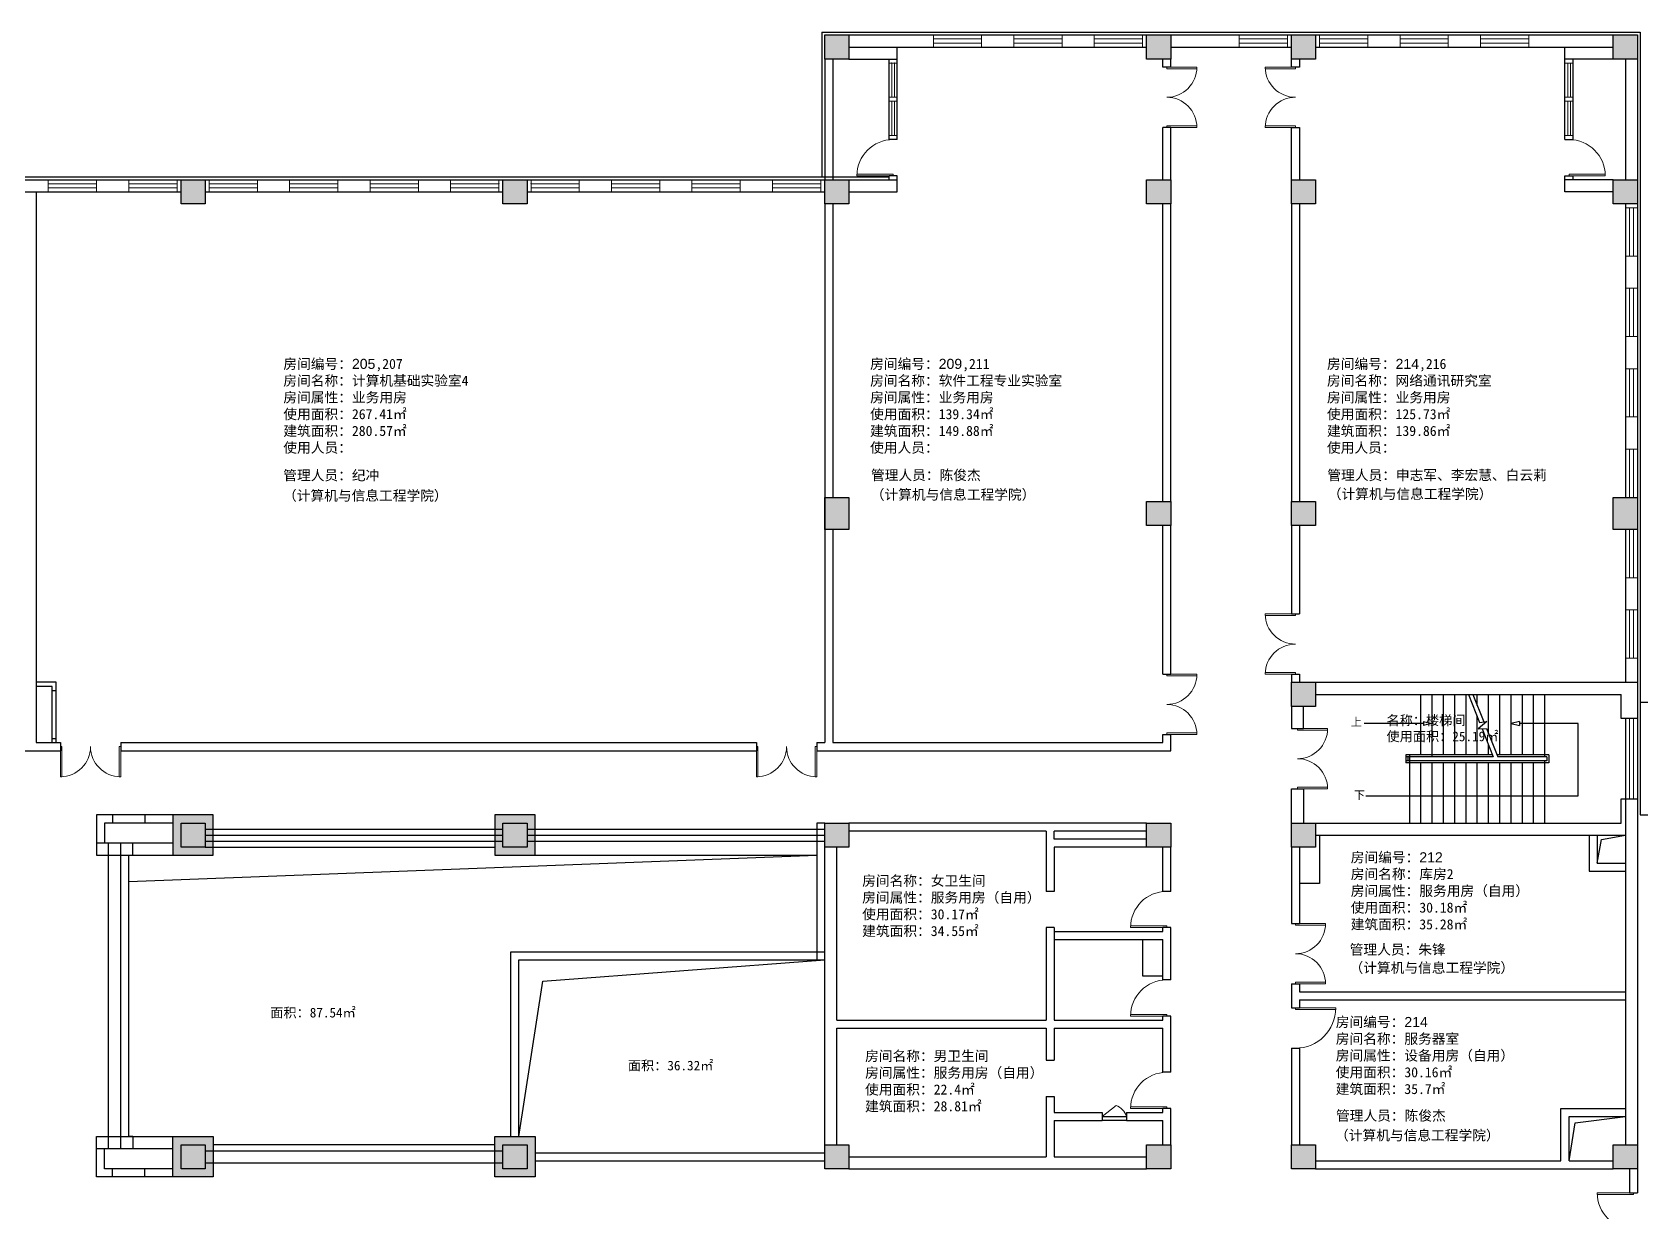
# Model space of a CAD drawing. Header units: millimetres. Extents: x -1373492 to -1246082, y 965766 to 1020355.
# Drawn here: x -1351497 to -1311512, y 983329 to 1012669 of the extents above; entities that cross this region are included whole.
import ezdxf

# ---------------------------------------------------------------- set-up
doc = ezdxf.new("R2010")
doc.units = ezdxf.units.MM
doc.header["$LTSCALE"] = 1000
doc.linetypes.add('CONTINOUS', pattern=[0])
for name, color, linetype in [('填充', 7, 'Continuous'), ('柱子', 5, 'Continuous'), ('管理人员', 2, 'Continuous')]:
    doc.layers.add(name, color=color, linetype=linetype)
for name, color, linetype, lineweight in [('墙线', 30, 'Continuous', 30), ('文字', 7, 'Continuous', 30), ('窗户', 131, 'Continuous', 15), ('门线', 154, 'CONTINOUS', 15)]:
    doc.layers.add(name, color=color, linetype=linetype, lineweight=lineweight)
doc.styles.get("Standard").update_dxf_attribs({"font": 'arial.ttf'})

msp = doc.modelspace()

# ---------------------------------------------------------------- hatches: boundary and pattern name
at = {"layer": '填充'}
h = msp.add_hatch(color=256, dxfattribs=at)
h.dxf.hatch_style = 1
h.paths.add_polyline_path([(-1331197, 1012599), (-1331797, 1012599), (-1331797, 1011999), (-1331197, 1011999)])
h = msp.add_hatch(color=256, dxfattribs=at)
h.dxf.hatch_style = 1
h.paths.add_polyline_path([(-1323197, 1012599), (-1323797, 1012599), (-1323797, 1011999), (-1323197, 1011999)])
h = msp.add_hatch(color=256, dxfattribs=at)
h.dxf.hatch_style = 1
h.paths.add_polyline_path([(-1319597, 1012599), (-1320197, 1012599), (-1320197, 1011999), (-1319597, 1011999)])
h = msp.add_hatch(color=256, dxfattribs=at)
h.dxf.hatch_style = 1
h.paths.add_polyline_path([(-1311597, 1012599), (-1312197, 1012599), (-1312197, 1011999), (-1311597, 1011999)])
h = msp.add_hatch(color=256, dxfattribs=at)
h.dxf.hatch_style = 1
h.paths.add_polyline_path([(-1347197, 1008999), (-1347797, 1008999), (-1347797, 1008399), (-1347197, 1008399)])
h = msp.add_hatch(color=256, dxfattribs=at)
h.dxf.hatch_style = 1
h.paths.add_polyline_path([(-1339197, 1008999), (-1339797, 1008999), (-1339797, 1008399), (-1339197, 1008399)])
h = msp.add_hatch(color=256, dxfattribs=at)
h.dxf.hatch_style = 1
h.paths.add_polyline_path([(-1331197, 1008999), (-1331797, 1008999), (-1331797, 1008399), (-1331197, 1008399)])
h = msp.add_hatch(color=256, dxfattribs=at)
h.dxf.hatch_style = 1
h.paths.add_polyline_path([(-1323197, 1008999), (-1323797, 1008999), (-1323797, 1008399), (-1323197, 1008399)])
h = msp.add_hatch(color=256, dxfattribs=at)
h.dxf.hatch_style = 1
h.paths.add_polyline_path([(-1319597, 1008999), (-1320197, 1008999), (-1320197, 1008399), (-1319597, 1008399)])
h = msp.add_hatch(color=256, dxfattribs=at)
h.dxf.hatch_style = 1
h.paths.add_polyline_path([(-1311597, 1008999), (-1312197, 1008999), (-1312197, 1008399), (-1311597, 1008399)])
h = msp.add_hatch(color=256, dxfattribs=at)
h.dxf.hatch_style = 1
h.paths.add_polyline_path([(-1331197, 1001099), (-1331797, 1001099), (-1331797, 1000299), (-1331197, 1000299)])
h = msp.add_hatch(color=256, dxfattribs=at)
h.dxf.hatch_style = 1
h.paths.add_polyline_path([(-1323197, 1000999), (-1323797, 1000999), (-1323797, 1000399), (-1323197, 1000399)])
h = msp.add_hatch(color=256, dxfattribs=at)
h.dxf.hatch_style = 1
h.paths.add_polyline_path([(-1319597, 1000999), (-1320197, 1000999), (-1320197, 1000399), (-1319597, 1000399)])
h = msp.add_hatch(color=256, dxfattribs=at)
h.dxf.hatch_style = 1
h.paths.add_polyline_path([(-1311597, 1001099), (-1312197, 1001099), (-1312197, 1000299), (-1311597, 1000299)])
h = msp.add_hatch(color=256, dxfattribs=at)
h.dxf.hatch_style = 1
h.paths.add_polyline_path([(-1319597, 996499), (-1320197, 996499), (-1320197, 995899), (-1319597, 995899)])
h = msp.add_hatch(color=256, dxfattribs=at)
h.dxf.hatch_style = 1
h.paths.add_polyline_path([(-1346997, 993199), (-1347997, 993199), (-1347997, 992199), (-1346997, 992199)])
h.paths.add_polyline_path([(-1347197, 992999), (-1347197, 992399), (-1347797, 992399), (-1347797, 992999)], flags=16)
h = msp.add_hatch(color=256, dxfattribs=at)
h.dxf.hatch_style = 1
h.paths.add_polyline_path([(-1347197, 992999), (-1347797, 992999), (-1347797, 992399), (-1347197, 992399)])
h = msp.add_hatch(color=256, dxfattribs=at)
h.dxf.hatch_style = 1
h.paths.add_polyline_path([(-1338997, 993199), (-1339997, 993199), (-1339997, 992199), (-1338997, 992199)])
h.paths.add_polyline_path([(-1339197, 992999), (-1339197, 992399), (-1339797, 992399), (-1339797, 992999)], flags=16)
h = msp.add_hatch(color=256, dxfattribs=at)
h.dxf.hatch_style = 1
h.paths.add_polyline_path([(-1339197, 992999), (-1339797, 992999), (-1339797, 992399), (-1339197, 992399)])
h = msp.add_hatch(color=256, dxfattribs=at)
h.dxf.hatch_style = 1
h.paths.add_polyline_path([(-1331197, 992999), (-1331797, 992999), (-1331797, 992399), (-1331197, 992399)])
h = msp.add_hatch(color=256, dxfattribs=at)
h.dxf.hatch_style = 1
h.paths.add_polyline_path([(-1323197, 992999), (-1323797, 992999), (-1323797, 992399), (-1323197, 992399)])
h = msp.add_hatch(color=256, dxfattribs=at)
h.dxf.hatch_style = 1
h.paths.add_polyline_path([(-1319597, 992999), (-1320197, 992999), (-1320197, 992399), (-1319597, 992399)])
h = msp.add_hatch(color=256, dxfattribs=at)
h.dxf.hatch_style = 1
h.paths.add_polyline_path([(-1346997, 985199), (-1347997, 985199), (-1347997, 984199), (-1346997, 984199)])
h.paths.add_polyline_path([(-1347197, 984999), (-1347197, 984399), (-1347797, 984399), (-1347797, 984999)], flags=16)
h = msp.add_hatch(color=256, dxfattribs=at)
h.dxf.hatch_style = 1
h.paths.add_polyline_path([(-1347197, 984999), (-1347797, 984999), (-1347797, 984399), (-1347197, 984399)])
h = msp.add_hatch(color=256, dxfattribs=at)
h.dxf.hatch_style = 1
h.paths.add_polyline_path([(-1338997, 985199), (-1339997, 985199), (-1339997, 984199), (-1338997, 984199)])
h.paths.add_polyline_path([(-1339797, 984399), (-1339797, 984999), (-1339197, 984999), (-1339197, 984399)], flags=16)
h = msp.add_hatch(color=256, dxfattribs=at)
h.dxf.hatch_style = 1
h.paths.add_polyline_path([(-1339197, 984999), (-1339797, 984999), (-1339797, 984399), (-1339197, 984399)])
h = msp.add_hatch(color=256, dxfattribs=at)
h.dxf.hatch_style = 1
h.paths.add_polyline_path([(-1331197, 984999), (-1331797, 984999), (-1331797, 984399), (-1331197, 984399)])
h = msp.add_hatch(color=256, dxfattribs=at)
h.dxf.hatch_style = 1
h.paths.add_polyline_path([(-1323197, 984999), (-1323797, 984999), (-1323797, 984399), (-1323197, 984399)])
h = msp.add_hatch(color=256, dxfattribs=at)
h.dxf.hatch_style = 1
h.paths.add_polyline_path([(-1319597, 984999), (-1320197, 984999), (-1320197, 984399), (-1319597, 984399)])
h = msp.add_hatch(color=256, dxfattribs=at)
h.dxf.hatch_style = 1
h.paths.add_polyline_path([(-1311597, 984999), (-1312197, 984999), (-1312197, 984399), (-1311597, 984399)])

# ---------------------------------------------------------------- linework, layer by layer
at = {"layer": '墙线'}
for p, q in [((-1331867, 1012669), (-1311527, 1012669)), ((-1331867, 1012669), (-1331867, 1009069)), ((-1331197, 1012599), (-1311597, 1012599)), ((-1311597, 1012599), (-1311597, 983799)), ((-1311527, 1012669), (-1311527, 993199)), ((-1331197, 1012299), (-1323797, 1012299)), ((-1329997, 1009999), (-1329997, 1012299)), ((-1323197, 1012299), (-1320197, 1012299)), ((-1319597, 1012299), (-1312197, 1012299)), ((-1313397, 1009999), (-1313397, 1012299)), ((-1331797, 1011999), (-1331797, 1008999)), ((-1331597, 1011999), (-1331597, 1008999)), ((-1331197, 1011999), (-1329997, 1011999)), ((-1330197, 1009999), (-1330197, 1011999)), ((-1323397, 1011799), (-1323397, 1011999)), ((-1323197, 1011799), (-1323397, 1011799)), ((-1323197, 1011799), (-1323197, 1011999)), ((-1320197, 1011799), (-1320197, 1011999)), ((-1319997, 1011799), (-1320197, 1011799)), ((-1319997, 1011999), (-1319997, 1011799)), ((-1312197, 1011999), (-1313397, 1011999)), ((-1313197, 1009999), (-1313197, 1011999)), ((-1311897, 1011999), (-1311897, 1008999)), ((-1311897, 1011999), (-1311897, 1008999)), ((-1323397, 1008999), (-1323397, 1010299)), ((-1323197, 1010299), (-1323397, 1010299)), ((-1323197, 1008999), (-1323197, 1010299)), ((-1320197, 1008999), (-1320197, 1010299)), ((-1320197, 1010299), (-1319997, 1010299)), ((-1319997, 1010299), (-1319997, 1008999)), ((-1329997, 1009999), (-1330197, 1009999)), ((-1313397, 1009999), (-1313197, 1009999)), ((-1371867, 1009069), (-1330197, 1009069)), ((-1371797, 1008999), (-1331797, 1008999)), ((-1331197, 1008999), (-1329997, 1008999)), ((-1330197, 1008999), (-1330197, 1009099)), ((-1329997, 1009099), (-1330197, 1009099)), ((-1329997, 1008699), (-1329997, 1009099)), ((-1313397, 1008699), (-1313397, 1009099)), ((-1313397, 1009099), (-1313197, 1009099)), ((-1312197, 1008999), (-1313397, 1008999)), ((-1313197, 1008999), (-1313197, 1009099)), ((-1355197, 1008699), (-1347797, 1008699)), ((-1351397, 1008699), (-1351397, 994999)), ((-1347197, 1008699), (-1339797, 1008699)), ((-1339197, 1008699), (-1331797, 1008699)), ((-1331197, 1008699), (-1329997, 1008699)), ((-1312197, 1008699), (-1313397, 1008699)), ((-1331797, 1008399), (-1331797, 994999)), ((-1331597, 1008399), (-1331597, 1001099)), ((-1323397, 1000999), (-1323397, 1008399)), ((-1323197, 1000999), (-1323197, 1008399)), ((-1320197, 1008399), (-1320197, 1000999)), ((-1319997, 1008399), (-1319997, 1000999)), ((-1311897, 1008399), (-1311897, 1001099)), ((-1311897, 1008399), (-1311897, 1001099)), ((-1331597, 1000299), (-1331597, 994999)), ((-1323397, 996699), (-1323397, 1000399)), ((-1323197, 996699), (-1323197, 1000399)), ((-1320197, 1000399), (-1320197, 998199)), ((-1319997, 1000399), (-1319997, 998199)), ((-1311897, 1000299), (-1311897, 996499)), ((-1311897, 1000299), (-1311897, 996499)), ((-1320197, 998199), (-1319997, 998199)), ((-1350897, 996499), (-1351397, 996499)), ((-1350897, 994999), (-1350897, 996499)), ((-1323397, 996699), (-1323197, 996699)), ((-1320197, 996699), (-1319997, 996699)), ((-1320197, 996699), (-1320197, 996499)), ((-1319997, 996699), (-1319997, 996499)), ((-1319597, 996499), (-1311597, 996499)), ((-1350997, 996399), (-1351397, 996399)), ((-1350997, 994999), (-1350997, 996399)), ((-1350997, 996299), (-1350897, 996299)), ((-1319597, 996199), (-1311997, 996199)), ((-1316977, 994699), (-1316977, 996199)), ((-1316697, 994699), (-1316697, 996199)), ((-1316697, 994649), (-1316697, 996199)), ((-1316417, 994699), (-1316417, 996199)), ((-1316137, 994699), (-1316137, 996199)), ((-1315857, 994699), (-1315857, 996199)), ((-1315857, 994699), (-1315857, 996199)), ((-1315797, 996199), (-1315518, 995498)), ((-1315687, 996199), (-1315414, 995513)), ((-1315577, 995922), (-1315577, 996199)), ((-1315297, 995219), (-1315297, 996199)), ((-1315017, 994699), (-1315017, 996199)), ((-1315017, 994699), (-1315017, 996199)), ((-1314737, 994699), (-1314737, 996199)), ((-1314457, 994699), (-1314457, 996199)), ((-1314177, 994699), (-1314177, 996199)), ((-1313897, 994649), (-1313897, 996199)), ((-1311997, 995599), (-1311997, 996199)), ((-1320197, 995899), (-1320197, 995349)), ((-1319897, 995349), (-1319897, 995899)), ((-1315577, 994699), (-1315577, 995646)), ((-1309597, 995999), (-1311527, 995999)), ((-1320197, 995349), (-1319897, 995349)), ((-1316913, 995477), (-1318390, 995477)), ((-1316913, 995527), (-1316913, 995427)), ((-1316913, 995527), (-1316705, 995477)), ((-1316705, 995477), (-1316913, 995427)), ((-1315339, 995524), (-1315553, 995339)), ((-1315553, 995339), (-1315350, 995353)), ((-1315518, 995498), (-1315339, 995524)), ((-1315457, 995346), (-1315180, 994649)), ((-1315350, 995353), (-1315070, 994649)), ((-1314530, 995527), (-1314738, 995477)), ((-1314738, 995477), (-1314530, 995427)), ((-1314530, 995527), (-1314530, 995427)), ((-1313073, 995477), (-1314530, 995477)), ((-1314530, 995477), (-1314530, 995427)), ((-1313073, 993674), (-1313073, 995477)), ((-1311597, 995599), (-1311997, 995599)), ((-1311897, 995599), (-1311897, 984999)), ((-1351397, 994999), (-1350797, 994999)), ((-1350997, 995099), (-1350897, 995099)), ((-1350797, 994999), (-1350797, 994799)), ((-1349297, 994999), (-1349297, 994799)), ((-1349297, 994999), (-1333497, 994999)), ((-1333497, 994999), (-1333497, 994799)), ((-1331997, 994999), (-1331797, 994999)), ((-1331997, 994999), (-1331997, 994799)), ((-1331597, 994999), (-1323397, 994999)), ((-1323397, 994999), (-1323397, 995199)), ((-1323397, 995199), (-1323197, 995199)), ((-1323197, 994799), (-1323197, 995199)), ((-1315297, 994699), (-1315297, 994943)), ((-1352197, 994799), (-1350797, 994799)), ((-1349297, 994799), (-1333497, 994799)), ((-1331997, 994799), (-1323197, 994799)), ((-1317357, 994699), (-1317357, 994499)), ((-1315200, 994699), (-1317357, 994699)), ((-1317257, 994649), (-1317357, 994649)), ((-1315180, 994649), (-1317357, 994649)), ((-1313847, 994549), (-1317357, 994549)), ((-1313797, 994499), (-1317357, 994499)), ((-1317307, 994649), (-1317307, 994549)), ((-1317257, 992999), (-1317257, 994699)), ((-1316977, 992999), (-1316977, 994499)), ((-1316697, 992999), (-1316697, 994499)), ((-1316697, 992999), (-1316697, 994499)), ((-1316417, 992999), (-1316417, 994499)), ((-1316137, 992999), (-1316137, 994499)), ((-1315857, 992999), (-1315857, 994499)), ((-1315857, 992999), (-1315857, 994499)), ((-1315577, 992999), (-1315577, 994499)), ((-1315297, 992999), (-1315297, 994499)), ((-1313797, 994699), (-1315090, 994699)), ((-1313847, 994649), (-1315070, 994649)), ((-1315017, 992999), (-1315017, 994499)), ((-1315017, 992999), (-1315017, 994499)), ((-1314737, 992999), (-1314737, 994499)), ((-1314457, 992999), (-1314457, 994499)), ((-1314177, 992999), (-1314177, 994499)), ((-1313897, 992999), (-1313897, 994549)), ((-1313847, 994649), (-1313847, 994549)), ((-1313797, 994699), (-1313797, 994499)), ((-1320197, 992999), (-1320197, 993849)), ((-1320197, 993849), (-1319897, 993849)), ((-1319897, 993849), (-1319897, 992999)), ((-1318347, 993674), (-1313073, 993674)), ((-1311997, 992999), (-1311997, 993599)), ((-1311997, 993599), (-1311597, 993599)), ((-1347997, 993199), (-1349897, 993199)), ((-1349897, 993199), (-1349897, 992199)), ((-1347997, 992999), (-1349697, 992999)), ((-1349697, 992999), (-1349697, 992500)), ((-1349497, 993199), (-1349497, 992999)), ((-1348697, 993199), (-1348697, 992999)), ((-1347197, 992849), (-1339797, 992849)), ((-1339197, 992849), (-1331797, 992849)), ((-1331797, 992999), (-1331997, 992999)), ((-1331997, 992999), (-1331997, 989599)), ((-1323797, 992999), (-1331197, 992999)), ((-1319597, 992999), (-1311997, 992999)), ((-1311527, 993199), (-1309597, 993199)), ((-1347997, 992500), (-1349897, 992500)), ((-1349597, 984899), (-1349597, 992500)), ((-1349297, 984899), (-1349297, 992500)), ((-1348997, 992199), (-1348997, 992500)), ((-1347197, 992699), (-1339797, 992699)), ((-1347197, 992549), (-1339797, 992549)), ((-1339197, 992699), (-1331797, 992699)), ((-1339197, 992549), (-1331797, 992549)), ((-1326297, 992799), (-1331197, 992799)), ((-1326297, 992799), (-1326297, 991299)), ((-1323797, 992799), (-1326097, 992799)), ((-1326097, 992599), (-1326097, 992799)), ((-1323797, 992599), (-1326097, 992599)), ((-1319597, 992699), (-1311897, 992699)), ((-1319497, 992699), (-1319497, 991499)), ((-1312797, 992699), (-1312797, 991799)), ((-1312597, 992699), (-1312597, 991999)), ((-1312597, 991999), (-1312491, 992589)), ((-1312491, 992589), (-1311897, 992699)), ((-1311897, 992699), (-1311897, 984999)), ((-1349897, 992199), (-1347997, 992199)), ((-1349097, 985199), (-1349097, 992199)), ((-1349097, 991543), (-1331997, 992199)), ((-1347197, 992399), (-1339997, 992399)), ((-1338997, 992199), (-1331997, 992199)), ((-1331797, 984999), (-1331797, 992399)), ((-1331497, 988099), (-1331497, 992399)), ((-1331497, 988099), (-1331497, 992399)), ((-1323797, 992399), (-1326097, 992399)), ((-1326097, 992399), (-1326097, 991299)), ((-1323397, 991299), (-1323397, 992399)), ((-1323197, 991299), (-1323197, 992399)), ((-1320197, 992399), (-1320197, 990499)), ((-1319997, 992399), (-1319997, 990499)), ((-1312797, 991799), (-1311897, 991799)), ((-1312597, 991999), (-1311897, 991999)), ((-1349097, 985199), (-1349097, 991543)), ((-1349097, 985199), (-1349097, 991535)), ((-1326097, 991299), (-1326297, 991299)), ((-1323197, 991299), (-1323397, 991299)), ((-1319497, 991499), (-1319997, 991499)), ((-1320197, 990499), (-1319997, 990499)), ((-1326097, 990399), (-1326297, 990399)), ((-1326297, 990399), (-1326297, 988099)), ((-1326097, 990399), (-1326097, 988099)), ((-1326097, 990299), (-1323397, 990299)), ((-1326097, 990099), (-1323397, 990099)), ((-1323897, 990099), (-1323897, 989199)), ((-1323197, 990399), (-1323397, 990399)), ((-1323397, 990299), (-1323397, 990399)), ((-1323397, 989099), (-1323397, 990099)), ((-1323197, 989099), (-1323197, 990399)), ((-1339597, 985199), (-1339597, 989799)), ((-1339597, 989799), (-1331797, 989799)), ((-1339397, 985199), (-1339397, 989599)), ((-1339397, 989599), (-1331797, 989599)), ((-1338803, 989063), (-1331797, 989599)), ((-1339397, 985199), (-1338803, 989063)), ((-1323897, 989199), (-1323397, 989199)), ((-1323197, 989099), (-1323397, 989099)), ((-1320197, 988999), (-1319997, 988999)), ((-1320197, 988999), (-1320197, 988399)), ((-1319997, 988999), (-1319997, 988799)), ((-1319997, 988799), (-1311897, 988799)), ((-1319997, 988599), (-1311897, 988599)), ((-1319997, 988599), (-1319997, 988399)), ((-1331497, 988099), (-1326297, 988099)), ((-1326097, 988099), (-1323397, 988099)), ((-1323397, 988099), (-1323397, 988199)), ((-1323197, 988199), (-1323397, 988199)), ((-1323197, 986799), (-1323197, 988199)), ((-1320197, 988399), (-1319997, 988399)), ((-1331497, 984999), (-1331497, 987899)), ((-1331497, 987899), (-1326297, 987899)), ((-1331497, 984999), (-1331497, 987899)), ((-1326297, 987899), (-1326297, 987099)), ((-1326097, 987899), (-1323397, 987899)), ((-1326097, 987899), (-1326097, 987099)), ((-1323397, 986799), (-1323397, 987899)), ((-1320197, 987399), (-1319997, 987399)), ((-1320197, 987399), (-1320197, 984999)), ((-1319997, 987399), (-1319997, 984999)), ((-1326297, 987099), (-1326097, 987099)), ((-1323197, 986799), (-1323397, 986799)), ((-1326297, 986199), (-1326097, 986199)), ((-1326297, 986199), (-1326297, 984699)), ((-1326097, 986199), (-1326097, 985799)), ((-1326097, 985799), (-1324897, 985799)), ((-1324897, 985799), (-1324897, 985599)), ((-1324897, 985699), (-1324297, 985699)), ((-1324297, 985799), (-1324297, 985599)), ((-1324297, 985799), (-1323397, 985799)), ((-1323197, 985899), (-1323397, 985899)), ((-1323397, 985799), (-1323397, 985899)), ((-1323197, 984999), (-1323197, 985899)), ((-1313497, 985899), (-1311897, 985899)), ((-1313497, 984599), (-1313497, 985899)), ((-1313297, 984599), (-1313297, 985699)), ((-1313297, 985699), (-1311897, 985699)), ((-1313148, 985545), (-1311897, 985699)), ((-1326097, 985599), (-1324897, 985599)), ((-1326097, 985599), (-1326097, 984699)), ((-1324297, 985599), (-1324897, 985599)), ((-1324297, 985599), (-1323397, 985599)), ((-1323397, 984999), (-1323397, 985599)), ((-1313297, 984599), (-1313148, 985545)), ((-1349897, 984199), (-1349897, 985199)), ((-1349897, 985199), (-1347997, 985199)), ((-1347997, 984899), (-1349897, 984899)), ((-1349697, 984399), (-1349697, 984899)), ((-1348997, 985199), (-1349097, 985199)), ((-1348997, 985199), (-1348997, 984899)), ((-1347197, 984849), (-1339797, 984849)), ((-1339997, 984999), (-1346997, 984999)), ((-1347197, 984549), (-1339797, 984549)), ((-1338997, 984799), (-1331797, 984799)), ((-1338997, 984599), (-1331797, 984599)), ((-1331197, 984699), (-1326297, 984699)), ((-1326097, 984699), (-1323797, 984699)), ((-1319597, 984599), (-1313497, 984599)), ((-1313297, 984599), (-1312197, 984599)), ((-1347997, 984199), (-1349897, 984199)), ((-1347997, 984399), (-1349697, 984399)), ((-1349497, 984199), (-1349497, 984399)), ((-1348697, 984199), (-1348697, 984399)), ((-1331197, 984399), (-1323797, 984399)), ((-1319597, 984399), (-1312197, 984399)), ((-1311797, 984399), (-1311797, 983799)), ((-1311797, 983799), (-1311597, 983799)), ((-1311797, 983799), (-1311597, 983799))]:
    msp.add_line(p, q, dxfattribs=at)
at = {"layer": '柱子'}
for p, q in [((-1331797, 1012599), (-1331197, 1012599)), ((-1331797, 1011999), (-1331797, 1012599)), ((-1331197, 1012599), (-1331197, 1011999)), ((-1323797, 1011999), (-1323797, 1012599)), ((-1323797, 1012599), (-1323197, 1012599)), ((-1323197, 1012599), (-1323197, 1011999)), ((-1320197, 1012599), (-1319597, 1012599)), ((-1320197, 1011999), (-1320197, 1012599)), ((-1319597, 1012599), (-1319597, 1011999)), ((-1312197, 1012599), (-1311597, 1012599)), ((-1312197, 1011999), (-1312197, 1012599)), ((-1311597, 1012599), (-1311597, 1011999)), ((-1331197, 1011999), (-1331797, 1011999)), ((-1323197, 1011999), (-1323797, 1011999)), ((-1319597, 1011999), (-1320197, 1011999)), ((-1311597, 1011999), (-1312197, 1011999)), ((-1347897, 1008999), (-1347897, 1008999)), ((-1347797, 1008399), (-1347797, 1008999)), ((-1347797, 1008999), (-1347197, 1008999)), ((-1347197, 1008999), (-1347197, 1008399)), ((-1339797, 1008999), (-1339197, 1008999)), ((-1339797, 1008399), (-1339797, 1008999)), ((-1339197, 1008999), (-1339197, 1008399)), ((-1331797, 1008999), (-1331197, 1008999)), ((-1331797, 1008399), (-1331797, 1008999)), ((-1331197, 1008999), (-1331197, 1008399)), ((-1323797, 1008399), (-1323797, 1008999)), ((-1323797, 1008999), (-1323197, 1008999)), ((-1323197, 1008999), (-1323197, 1008399)), ((-1320197, 1008999), (-1319597, 1008999)), ((-1320197, 1008399), (-1320197, 1008999)), ((-1319597, 1008999), (-1319597, 1008399)), ((-1312197, 1008999), (-1311597, 1008999)), ((-1312197, 1008399), (-1312197, 1008999)), ((-1311597, 1008999), (-1311597, 1008399)), ((-1347197, 1008399), (-1347797, 1008399)), ((-1339197, 1008399), (-1339797, 1008399)), ((-1331197, 1008399), (-1331797, 1008399)), ((-1323197, 1008399), (-1323797, 1008399)), ((-1319597, 1008399), (-1320197, 1008399)), ((-1311597, 1008399), (-1312197, 1008399)), ((-1331797, 1000299), (-1331797, 1001099)), ((-1331797, 1001099), (-1331197, 1001099)), ((-1331197, 1001099), (-1331197, 1000299)), ((-1323797, 1000999), (-1323197, 1000999)), ((-1323797, 1000399), (-1323797, 1000999)), ((-1323197, 1000999), (-1323197, 1000399)), ((-1320197, 1000999), (-1319597, 1000999)), ((-1320197, 1000399), (-1320197, 1000999)), ((-1319597, 1000999), (-1319597, 1000399)), ((-1312197, 1000299), (-1312197, 1001099)), ((-1312197, 1001099), (-1311597, 1001099)), ((-1311597, 1001099), (-1311597, 1000299)), ((-1331197, 1000299), (-1331797, 1000299)), ((-1323197, 1000399), (-1323797, 1000399)), ((-1319597, 1000399), (-1320197, 1000399)), ((-1311597, 1000299), (-1312197, 1000299)), ((-1320197, 996499), (-1319597, 996499)), ((-1320197, 995899), (-1320197, 996499)), ((-1319597, 996499), (-1319597, 995899)), ((-1319597, 995899), (-1320197, 995899)), ((-1346997, 993199), (-1347997, 993199)), ((-1347997, 993199), (-1347997, 992199)), ((-1347797, 992999), (-1347197, 992999)), ((-1347797, 992399), (-1347797, 992999)), ((-1347197, 992999), (-1347197, 992399)), ((-1346997, 992199), (-1346997, 993199)), ((-1338997, 993199), (-1339997, 993199)), ((-1339997, 993199), (-1339997, 992199)), ((-1339797, 992999), (-1339197, 992999)), ((-1339797, 992399), (-1339797, 992999)), ((-1339197, 992999), (-1339197, 992399)), ((-1338997, 992199), (-1338997, 993199)), ((-1331797, 992999), (-1331197, 992999)), ((-1331797, 992399), (-1331797, 992999)), ((-1331197, 992999), (-1331197, 992399)), ((-1323797, 992999), (-1323197, 992999)), ((-1323797, 992399), (-1323797, 992999)), ((-1323197, 992999), (-1323197, 992399)), ((-1320197, 992999), (-1319597, 992999)), ((-1320197, 992399), (-1320197, 992999)), ((-1319597, 992999), (-1319597, 992399)), ((-1347997, 992199), (-1346997, 992199)), ((-1347197, 992399), (-1347797, 992399)), ((-1339997, 992199), (-1338997, 992199)), ((-1339197, 992399), (-1339797, 992399)), ((-1331197, 992399), (-1331797, 992399)), ((-1323197, 992399), (-1323797, 992399)), ((-1319597, 992399), (-1320197, 992399)), ((-1347997, 985199), (-1346997, 985199)), ((-1347997, 984199), (-1347997, 985199)), ((-1347797, 984999), (-1347197, 984999)), ((-1347797, 984399), (-1347797, 984999)), ((-1347197, 984999), (-1347197, 984399)), ((-1346997, 985199), (-1346997, 984199)), ((-1339997, 985199), (-1338997, 985199)), ((-1339997, 984199), (-1339997, 985199)), ((-1339797, 984999), (-1339197, 984999)), ((-1339797, 984399), (-1339797, 984999)), ((-1339197, 984999), (-1339197, 984399)), ((-1338997, 985199), (-1338997, 984199)), ((-1331797, 984999), (-1331197, 984999)), ((-1331797, 984399), (-1331797, 984999)), ((-1331197, 984999), (-1331197, 984399)), ((-1323797, 984999), (-1323197, 984999)), ((-1323797, 984399), (-1323797, 984999)), ((-1323197, 984999), (-1323197, 984399)), ((-1320197, 984999), (-1319597, 984999)), ((-1320197, 984399), (-1320197, 984999)), ((-1319597, 984999), (-1319597, 984399)), ((-1312197, 984999), (-1311597, 984999)), ((-1312197, 984399), (-1312197, 984999)), ((-1311597, 984999), (-1311597, 984399)), ((-1346997, 984199), (-1347997, 984199)), ((-1347197, 984399), (-1347797, 984399)), ((-1338997, 984199), (-1339997, 984199)), ((-1339197, 984399), (-1339797, 984399)), ((-1331197, 984399), (-1331797, 984399)), ((-1323197, 984399), (-1323797, 984399)), ((-1319597, 984399), (-1320197, 984399)), ((-1311597, 984399), (-1312197, 984399))]:
    msp.add_line(p, q, dxfattribs=at)
at = {"layer": '窗户'}
for p, q in [((-1329097, 1012299), (-1329097, 1012599)), ((-1329097, 1012599), (-1327897, 1012599)), ((-1329097, 1012499), (-1327897, 1012499)), ((-1327897, 1012299), (-1327897, 1012599)), ((-1327097, 1012299), (-1327097, 1012599)), ((-1327097, 1012599), (-1325897, 1012599)), ((-1327097, 1012499), (-1325897, 1012499)), ((-1325897, 1012299), (-1325897, 1012599)), ((-1325097, 1012299), (-1325097, 1012599)), ((-1325097, 1012599), (-1323897, 1012599)), ((-1325097, 1012499), (-1323897, 1012499)), ((-1323897, 1012599), (-1323897, 1012299)), ((-1321497, 1012299), (-1321497, 1012599)), ((-1321497, 1012599), (-1320297, 1012599)), ((-1321497, 1012499), (-1320297, 1012499)), ((-1320297, 1012599), (-1320297, 1012299)), ((-1319497, 1012599), (-1319497, 1012299)), ((-1318297, 1012599), (-1319497, 1012599)), ((-1318297, 1012499), (-1319497, 1012499)), ((-1318297, 1012299), (-1318297, 1012599)), ((-1317497, 1012299), (-1317497, 1012599)), ((-1316297, 1012599), (-1317497, 1012599)), ((-1316297, 1012499), (-1317497, 1012499)), ((-1316297, 1012299), (-1316297, 1012599)), ((-1315497, 1012299), (-1315497, 1012599)), ((-1314297, 1012599), (-1315497, 1012599)), ((-1314297, 1012499), (-1315497, 1012499)), ((-1314297, 1012299), (-1314297, 1012599)), ((-1329097, 1012399), (-1327897, 1012399)), ((-1329097, 1012299), (-1327897, 1012299)), ((-1327097, 1012399), (-1325897, 1012399)), ((-1327097, 1012299), (-1325897, 1012299)), ((-1325097, 1012399), (-1323897, 1012399)), ((-1325097, 1012299), (-1323897, 1012299)), ((-1321497, 1012399), (-1320297, 1012399)), ((-1321497, 1012299), (-1320297, 1012299)), ((-1318297, 1012399), (-1319497, 1012399)), ((-1318297, 1012299), (-1319497, 1012299)), ((-1316297, 1012399), (-1317497, 1012399)), ((-1316297, 1012299), (-1317497, 1012299)), ((-1314297, 1012399), (-1315497, 1012399)), ((-1314297, 1012299), (-1315497, 1012299)), ((-1330197, 1011899), (-1329997, 1011899)), ((-1330197, 1011049), (-1330197, 1011899)), ((-1330130, 1011899), (-1330130, 1011049)), ((-1330064, 1011899), (-1330064, 1011049)), ((-1329997, 1011899), (-1329997, 1011049)), ((-1313397, 1011899), (-1313397, 1011049)), ((-1313197, 1011899), (-1313397, 1011899)), ((-1313330, 1011899), (-1313330, 1011049)), ((-1313264, 1011899), (-1313264, 1011049)), ((-1313197, 1011049), (-1313197, 1011899)), ((-1329997, 1011049), (-1330197, 1011049)), ((-1329997, 1010949), (-1330197, 1010949)), ((-1330197, 1010099), (-1330197, 1010949)), ((-1330130, 1010949), (-1330130, 1010099)), ((-1330064, 1010949), (-1330064, 1010099)), ((-1329997, 1010949), (-1329997, 1010099)), ((-1313397, 1011049), (-1313197, 1011049)), ((-1313397, 1010949), (-1313197, 1010949)), ((-1313397, 1010949), (-1313397, 1010099)), ((-1313330, 1010949), (-1313330, 1010099)), ((-1313264, 1010949), (-1313264, 1010099)), ((-1313197, 1010099), (-1313197, 1010949)), ((-1329997, 1010099), (-1330197, 1010099)), ((-1313397, 1010099), (-1313197, 1010099)), ((-1351097, 1008699), (-1351097, 1008999)), ((-1351097, 1008999), (-1349897, 1008999)), ((-1351097, 1008899), (-1349897, 1008899)), ((-1349897, 1008699), (-1349897, 1008999)), ((-1349097, 1008699), (-1349097, 1008999)), ((-1349097, 1008999), (-1347897, 1008999)), ((-1349097, 1008899), (-1347897, 1008899)), ((-1347897, 1008999), (-1347897, 1008699)), ((-1347097, 1008999), (-1347097, 1008699)), ((-1345897, 1008999), (-1347097, 1008999)), ((-1345897, 1008899), (-1347097, 1008899)), ((-1345897, 1008699), (-1345897, 1008999)), ((-1345097, 1008699), (-1345097, 1008999)), ((-1343897, 1008999), (-1345097, 1008999)), ((-1343897, 1008899), (-1345097, 1008899)), ((-1343897, 1008699), (-1343897, 1008999)), ((-1343097, 1008699), (-1343097, 1008999)), ((-1341897, 1008999), (-1343097, 1008999)), ((-1341897, 1008899), (-1343097, 1008899)), ((-1341897, 1008699), (-1341897, 1008999)), ((-1341097, 1008699), (-1341097, 1008999)), ((-1339897, 1008999), (-1341097, 1008999)), ((-1339897, 1008899), (-1341097, 1008899)), ((-1339897, 1008699), (-1339897, 1008999)), ((-1339097, 1008699), (-1339097, 1008999)), ((-1339097, 1008999), (-1337897, 1008999)), ((-1339097, 1008899), (-1337897, 1008899)), ((-1337897, 1008699), (-1337897, 1008999)), ((-1337097, 1008699), (-1337097, 1008999)), ((-1337097, 1008999), (-1335897, 1008999)), ((-1337097, 1008899), (-1335897, 1008899)), ((-1335897, 1008699), (-1335897, 1008999)), ((-1335097, 1008699), (-1335097, 1008999)), ((-1335097, 1008999), (-1333897, 1008999)), ((-1335097, 1008899), (-1333897, 1008899)), ((-1333897, 1008699), (-1333897, 1008999)), ((-1333097, 1008699), (-1333097, 1008999)), ((-1333097, 1008999), (-1331897, 1008999)), ((-1333097, 1008899), (-1331897, 1008899)), ((-1331897, 1008999), (-1331897, 1008699)), ((-1351097, 1008799), (-1349897, 1008799)), ((-1351097, 1008699), (-1349897, 1008699)), ((-1349097, 1008799), (-1347897, 1008799)), ((-1349097, 1008699), (-1347897, 1008699)), ((-1345897, 1008799), (-1347097, 1008799)), ((-1345897, 1008699), (-1347097, 1008699)), ((-1343897, 1008799), (-1345097, 1008799)), ((-1343897, 1008699), (-1345097, 1008699)), ((-1341897, 1008799), (-1343097, 1008799)), ((-1341897, 1008699), (-1343097, 1008699)), ((-1339897, 1008799), (-1341097, 1008799)), ((-1339897, 1008699), (-1341097, 1008699)), ((-1339097, 1008799), (-1337897, 1008799)), ((-1339097, 1008699), (-1337897, 1008699)), ((-1337097, 1008799), (-1335897, 1008799)), ((-1337097, 1008699), (-1335897, 1008699)), ((-1335097, 1008799), (-1333897, 1008799)), ((-1335097, 1008699), (-1333897, 1008699)), ((-1333097, 1008799), (-1331897, 1008799)), ((-1333097, 1008699), (-1331897, 1008699)), ((-1311597, 1008299), (-1311897, 1008299)), ((-1311897, 1007099), (-1311897, 1008299)), ((-1311797, 1007099), (-1311797, 1008299)), ((-1311697, 1007099), (-1311697, 1008299)), ((-1311597, 1007099), (-1311597, 1008299)), ((-1311597, 1007099), (-1311897, 1007099)), ((-1311597, 1006299), (-1311897, 1006299)), ((-1311897, 1005099), (-1311897, 1006299)), ((-1311797, 1005099), (-1311797, 1006299)), ((-1311697, 1005099), (-1311697, 1006299)), ((-1311597, 1005099), (-1311597, 1006299)), ((-1311597, 1005099), (-1311897, 1005099)), ((-1311597, 1004299), (-1311897, 1004299)), ((-1311897, 1003099), (-1311897, 1004299)), ((-1311797, 1003099), (-1311797, 1004299)), ((-1311697, 1003099), (-1311697, 1004299)), ((-1311597, 1003099), (-1311597, 1004299)), ((-1311597, 1003099), (-1311897, 1003099)), ((-1311597, 1002299), (-1311897, 1002299)), ((-1311897, 1001099), (-1311897, 1002299)), ((-1311797, 1001099), (-1311797, 1002299)), ((-1311697, 1001099), (-1311697, 1002299)), ((-1311597, 1001099), (-1311597, 1002299)), ((-1311597, 1001099), (-1311897, 1001099)), ((-1311597, 1000299), (-1311897, 1000299)), ((-1311897, 1000299), (-1311897, 999099)), ((-1311797, 1000299), (-1311797, 999099)), ((-1311697, 1000299), (-1311697, 999099)), ((-1311597, 1000299), (-1311597, 999099)), ((-1311597, 999099), (-1311897, 999099)), ((-1311597, 998299), (-1311897, 998299)), ((-1311897, 998299), (-1311897, 997099)), ((-1311797, 998299), (-1311797, 997099)), ((-1311697, 998299), (-1311697, 997099)), ((-1311597, 998299), (-1311597, 997099)), ((-1311597, 997099), (-1311897, 997099)), ((-1311897, 995599), (-1311897, 993599)), ((-1311597, 995599), (-1311897, 995599)), ((-1311797, 995599), (-1311797, 993599)), ((-1311697, 995599), (-1311697, 993599)), ((-1311597, 993599), (-1311597, 995599)), ((-1311897, 993599), (-1311597, 993599))]:
    msp.add_line(p, q, dxfattribs=at)
for p in [(-1330130, 1011899), (-1330064, 1011899), (-1311797, 995599), (-1311697, 995599)]:
    msp.add_point(p, dxfattribs=at)
at = {"layer": '窗户', "color": 3}
for p in [(-1341897, 1008899), (-1339897, 1008899), (-1339097, 1008899), (-1337097, 1008899)]:
    msp.add_point(p, dxfattribs=at)
at = {"layer": '门线'}
for p, q in [((-1323297, 1011759), (-1323297, 1011799)), ((-1323297, 1011799), (-1322547, 1011799)), ((-1322547, 1011759), (-1323297, 1011759)), ((-1322547, 1011799), (-1322547, 1011759)), ((-1320847, 1011799), (-1320847, 1011759)), ((-1320097, 1011799), (-1320847, 1011799)), ((-1320847, 1011759), (-1320097, 1011759)), ((-1320097, 1011759), (-1320097, 1011799)), ((-1322547, 1010339), (-1323297, 1010339)), ((-1323297, 1010339), (-1323297, 1010299)), ((-1323297, 1010299), (-1322547, 1010299)), ((-1322547, 1010299), (-1322547, 1010339)), ((-1320847, 1010299), (-1320847, 1010339)), ((-1320847, 1010339), (-1320097, 1010339)), ((-1320097, 1010299), (-1320847, 1010299)), ((-1320097, 1010339), (-1320097, 1010299)), ((-1330997, 1009099), (-1330997, 1009139)), ((-1330997, 1009139), (-1330097, 1009139)), ((-1330097, 1009099), (-1330997, 1009099)), ((-1330097, 1009139), (-1330097, 1009099)), ((-1312397, 1009139), (-1313297, 1009139)), ((-1313297, 1009139), (-1313297, 1009099)), ((-1313297, 1009099), (-1312397, 1009099)), ((-1312397, 1009099), (-1312397, 1009139)), ((-1320847, 998199), (-1320847, 998159)), ((-1320097, 998199), (-1320847, 998199)), ((-1320847, 998159), (-1320097, 998159)), ((-1320097, 998159), (-1320097, 998199)), ((-1323297, 996659), (-1323297, 996699)), ((-1323297, 996699), (-1322547, 996699)), ((-1322547, 996659), (-1323297, 996659)), ((-1322547, 996699), (-1322547, 996659)), ((-1320847, 996699), (-1320847, 996739)), ((-1320847, 996739), (-1320097, 996739)), ((-1320097, 996699), (-1320847, 996699)), ((-1320097, 996739), (-1320097, 996699)), ((-1322547, 995239), (-1323297, 995239)), ((-1323297, 995239), (-1323297, 995199)), ((-1322547, 995199), (-1322547, 995239)), ((-1320047, 995309), (-1320047, 995349)), ((-1320047, 995349), (-1319297, 995349)), ((-1319297, 995309), (-1320047, 995309)), ((-1319297, 995349), (-1319297, 995309)), ((-1350757, 994899), (-1350797, 994899)), ((-1350797, 994899), (-1350797, 994149)), ((-1350757, 994149), (-1350757, 994899)), ((-1349337, 994149), (-1349337, 994899)), ((-1349337, 994899), (-1349297, 994899)), ((-1349297, 994899), (-1349297, 994149)), ((-1333457, 994899), (-1333497, 994899)), ((-1333497, 994899), (-1333497, 994149)), ((-1333457, 994149), (-1333457, 994899)), ((-1332037, 994149), (-1332037, 994899)), ((-1332037, 994899), (-1331997, 994899)), ((-1331997, 994899), (-1331997, 994149)), ((-1323297, 995199), (-1322547, 995199)), ((-1350797, 994149), (-1350757, 994149)), ((-1349297, 994149), (-1349337, 994149)), ((-1333497, 994149), (-1333457, 994149)), ((-1331997, 994149), (-1332037, 994149)), ((-1319297, 993889), (-1320047, 993889)), ((-1320047, 993889), (-1320047, 993849)), ((-1320047, 993849), (-1319297, 993849)), ((-1319297, 993849), (-1319297, 993889)), ((-1324197, 990399), (-1324197, 990439)), ((-1324197, 990439), (-1323297, 990439)), ((-1323297, 990439), (-1323297, 990399)), ((-1320097, 990459), (-1320097, 990499)), ((-1320097, 990499), (-1319347, 990499)), ((-1319347, 990459), (-1320097, 990459)), ((-1319347, 990499), (-1319347, 990459)), ((-1323297, 990399), (-1324197, 990399)), ((-1319347, 989039), (-1320097, 989039)), ((-1320097, 989039), (-1320097, 988999)), ((-1320097, 988999), (-1319347, 988999)), ((-1319347, 988999), (-1319347, 989039)), ((-1324197, 988199), (-1324197, 988239)), ((-1324197, 988239), (-1323297, 988239)), ((-1323297, 988199), (-1324197, 988199)), ((-1323297, 988239), (-1323297, 988199)), ((-1320097, 988359), (-1320097, 988399)), ((-1320097, 988399), (-1319097, 988399)), ((-1319097, 988359), (-1320097, 988359)), ((-1319097, 988399), (-1319097, 988359)), ((-1324897, 985699), (-1324557, 985976)), ((-1324897, 985699), (-1324297, 985699)), ((-1324197, 985899), (-1324197, 985939)), ((-1324197, 985939), (-1323297, 985939)), ((-1323297, 985899), (-1324197, 985899)), ((-1323297, 985939), (-1323297, 985899)), ((-1312597, 983799), (-1312597, 983759)), ((-1311697, 983799), (-1312597, 983799)), ((-1312597, 983759), (-1311697, 983759)), ((-1311697, 983759), (-1311697, 983799))]:
    msp.add_line(p, q, dxfattribs=at)
for centre, radius, start, end in [((-1323297, 1011799), 750, 270, 0), ((-1320097, 1011799), 750, 180, 270), ((-1323297, 1010299), 750, 0, 90), ((-1320097, 1010299), 750, 90, 180), ((-1330097, 1009099), 900, 90, 180), ((-1313297, 1009099), 900, 0, 90), ((-1320097, 998199), 750, 180, 270), ((-1320097, 996699), 750, 90, 180), ((-1323297, 996699), 750, 270, 0), ((-1323297, 995199), 750, 0, 90), ((-1320047, 995349), 750, 270, 0), ((-1350797, 994899), 750, 270, 0), ((-1349297, 994899), 750, 180, 270), ((-1333497, 994899), 750, 270, 0), ((-1331997, 994899), 750, 180, 270), ((-1320047, 993849), 750, 0, 90), ((-1323297, 990399), 900, 90, 180), ((-1320097, 990499), 750, 270, 0), ((-1320097, 988999), 750, 0, 90), ((-1323297, 988199), 900, 90, 180), ((-1320097, 988399), 1000, 270, 0), ((-1323297, 985899), 900, 90, 180), ((-1324692, 985589), 410, 15.5826, 70.7521), ((-1311697, 983799), 900, 180, 270)]:
    msp.add_arc(centre, radius, start, end, dxfattribs=at)

# ---------------------------------------------------------------- texts
at = {"layer": '文字', "attachment_point": 1}
for s, width, insert, char_height in [('{\\fSimSun|b0|i0|c134|p2;房间编号：}205{\\fSimSun|b0|i0|c134|p2;,207}\\P{\\fSimSun|b0|i0|c134|p2;房间名称：计算机基础实验室4}\\P{\\fSimSun|b0|i0|c134|p2;房间属性：业务用房}\\P{\\fSimSun|b0|i0|c134|p2;使用面积：267.41\\fSimSun|b0|i0|c129|p2;㎡}\\P{\\fSimSun|b0|i0|c134|p2;建筑面积：280.57\\fSimSun|b0|i0|c129|p2;㎡}\\P{\\fSimSun|b0|i0|c134|p2;使用人员：}', 5573.03, (-1345254, 1004544), 250), ('{\\fSimSun|b0|i0|c134|p2;房间编号：}209{\\fSimSun|b0|i0|c134|p2;,211}\\P{\\fSimSun|b0|i0|c134|p2;房间名称：软件工程专业实验室}\\P{\\fSimSun|b0|i0|c134|p2;房间属性：业务用房}\\P{\\fSimSun|b0|i0|c134|p2;使用面积：139.34\\fSimSun|b0|i0|c129|p2;㎡}\\P{\\fSimSun|b0|i0|c134|p2;建筑面积：149.88\\fSimSun|b0|i0|c129|p2;㎡\\fSimSun|b0|i0|c134|p2;\\P使用人员：}', 6369.45, (-1330669, 1004544), 250), ('{\\fSimSun|b0|i0|c134|p2;房间编号：}214{\\fSimSun|b0|i0|c134|p2;,216}\\P{\\fSimSun|b0|i0|c134|p2;房间名称：网络通讯研究室}\\P{\\fSimSun|b0|i0|c134|p2;房间属性：业务用房}\\P{\\fSimSun|b0|i0|c134|p2;使用面积：125.73\\fSimSun|b0|i0|c129|p2;㎡}\\P{\\fSimSun|b0|i0|c134|p2;建筑面积：139.86\\fSimSun|b0|i0|c129|p2;㎡\\fSimSun|b0|i0|c134|p2;\\P使用人员：}', 7316.49, (-1319313, 1004544), 250), ('{\\fSimSun|b0|i0|c134|p2;上}', 267.21, (-1318719, 995612), 200), ('{\\fSimSun|b0|i0|c134|p2;名称：楼梯间}\\P{\\fSimSun|b0|i0|c134|p2;使用面积：25.19\\fSimSun|b0|i0|c129|p2;㎡}', 3133.77, (-1317834, 995674), 240), ('{\\fSimSun|b0|i0|c134|p2;下}', 267.21, (-1318643, 993796), 200), ('{\\fSimSun|b0|i0|c134|p2;房间编号：}212\\P{\\fSimSun|b0|i0|c134|p2;房间名称：库房2}\\P{\\fSimSun|b0|i0|c134|p2;房间属性：服务用房（自用）}\\P{\\fSimSun|b0|i0|c134|p2;使用面积：30.18\\fSimSun|b0|i0|c129|p2;㎡}\\P{\\fSimSun|b0|i0|c134|p2;建筑面积：35.28\\fSimSun|b0|i0|c129|p2;㎡}', 5792.52, (-1318723, 992272), 250), ('{\\fSimSun|b0|i0|c134|p2;房间名称：女卫生间}\\P{\\fSimSun|b0|i0|c134|p2;房间属性：服务用房（自用）}\\P{\\fSimSun|b0|i0|c134|p2;使用面积：30.17\\fSimSun|b0|i0|c129|p2;㎡}\\P{\\fSimSun|b0|i0|c134|p2;建筑面积：34.55\\fSimSun|b0|i0|c129|p2;㎡}', 5085.82, (-1330866, 991689), 250), ('{\\fSimSun|b0|i0|c134|p2;面积：87.54\\fSimSun|b0|i0|c129|p2;㎡}', 3133.77, (-1345579, 988404), 240), ('{\\fSimSun|b0|i0|c134|p2;房间编号：}214\\P{\\fSimSun|b0|i0|c134|p2;房间名称：服务器室}\\P{\\fSimSun|b0|i0|c134|p2;房间属性：设备用房（自用）}\\P{\\fSimSun|b0|i0|c134|p2;使用面积：30.16\\fSimSun|b0|i0|c129|p2;㎡}\\P{\\fSimSun|b0|i0|c134|p2;建筑面积：35.7\\fSimSun|b0|i0|c129|p2;㎡}', 5565.11, (-1319095, 988176), 250), ('{\\fSimSun|b0|i0|c134|p2;房间名称：男卫生间}\\P{\\fSimSun|b0|i0|c134|p2;房间属性：服务用房（自用）}\\P{\\fSimSun|b0|i0|c134|p2;使用面积：22.4\\fSimSun|b0|i0|c129|p2;㎡}\\P{\\fSimSun|b0|i0|c134|p2;建筑面积：28.81\\fSimSun|b0|i0|c129|p2;㎡}', 5033.15, (-1330794, 987331), 250), ('{\\fSimSun|b0|i0|c134|p2;面积：36.32\\fSimSun|b0|i0|c129|p2;㎡}', 3133.77, (-1336691, 987088), 240)]:
    msp.add_mtext_dynamic_manual_height_columns(s, width=width, gutter_width=12.5, heights=[0], dxfattribs=dict(at, insert=insert, char_height=char_height))
at = {"layer": '管理人员', "char_height": 250, "attachment_point": 1}
for s, width, insert in [('\\pt3250;{\\fSimSun|b0|i0|c134|p2;管理人员：纪冲}', 6428.92, (-1345256, 1001772)), ('\\pt3250;{\\fSimSun|b0|i0|c134|p2;管理人员：陈俊杰}', 5608.67, (-1330648, 1001778)), ('\\pt3250;{\\fSimSun|b0|i0|c134|p2;管理人员：申志军、李宏慧、白云莉}', 6941.55, (-1319304, 1001778)), ('{\\fSimSun|b0|i0|c134|p2;（计算机与信息工程学院）}', 8500.25, (-1345263, 1001268)), ('{\\fSimSun|b0|i0|c134|p2;（计算机与信息工程学院）}', 7116.28, (-1330653, 1001293)), ('{\\fSimSun|b0|i0|c134|p2;（计算机与信息工程学院）}', 7159.45, (-1319292, 1001309)), ('\\pt3250;{\\fSimSun|b0|i0|c134|p2;管理人员：朱锋}', 3264.01, (-1318748, 989978)), ('{\\fSimSun|b0|i0|c134|p2;（计算机与信息工程学院）}', 4947.52, (-1318753, 989525)), ('\\pt3250;{\\fSimSun|b0|i0|c134|p2;管理人员：陈俊杰}', 3532.31, (-1319089, 985847)), ('{\\fSimSun|b0|i0|c134|p2;（计算机与信息工程学院）}', 4947.52, (-1319113, 985358))]:
    msp.add_mtext_dynamic_manual_height_columns(s, width=width, gutter_width=12.5, heights=[0], dxfattribs=dict(at, insert=insert))

doc.saveas('drawing.dxf')
